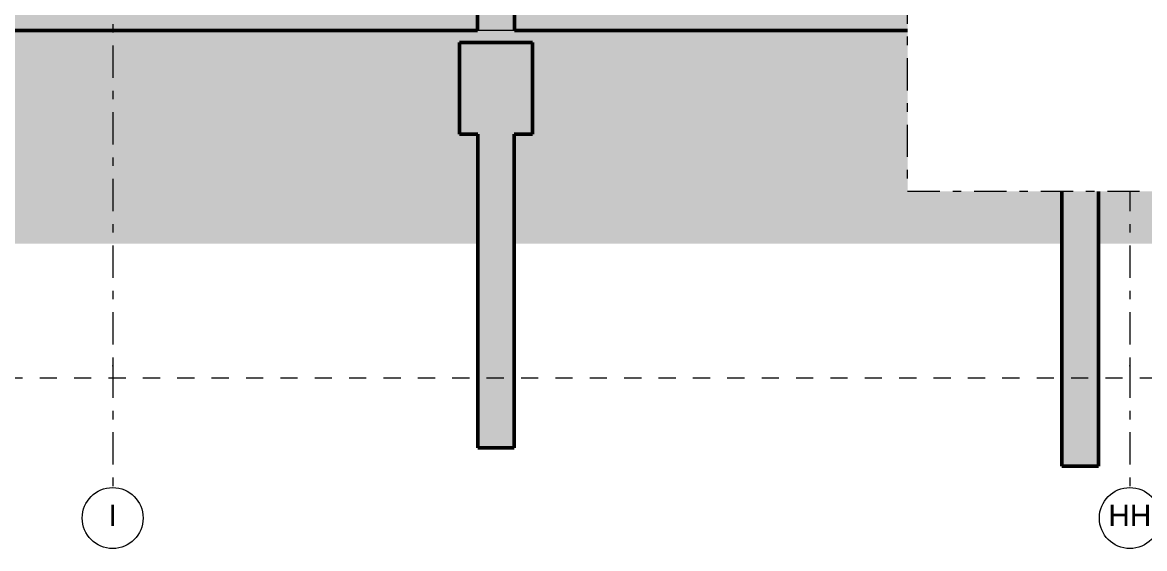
# Model space of a CAD drawing. Header units: millimetres. Extents: x -46868 to 156519, y -87156 to 18123.
# Drawn here: x 134022 to 143234, y -87156 to -82841 of the extents above; entities that cross this region are included whole.
import ezdxf
from ezdxf.enums import TextEntityAlignment as Align

# ---------------------------------------------------------------- set-up
doc = ezdxf.new("R2010")
doc.units = ezdxf.units.MM
doc.header["$MEASUREMENT"] = 0
for name, pattern in [('Dashed', [2822.222233, 1411.111116, -1411.111116]), ('Double Dashed', [546.805537, 264.583325, -105.833328, 70.555556, -105.833328]), ('Wipeout_Contour', [1000, 0, -1000])]:
    doc.linetypes.add(name, pattern=pattern)
for name, color, linetype, lineweight, true_color in [('0_Pen_No__105', 7, 'Continuous', 15, 0xa6a6a6), ('A-230-M_FLOOR.IFC Import_Pen_No__29', 7, 'Continuous', 50, 0x2a2a2a), ('HATCHING_Pen_No__145', 7, 'Continuous', 0, 0xa6a6a6), ('New_A-15-MG_Structural_Grid_Phase_2_Pen_No__222', 7, 'Continuous', 13, 0x65af33), ('S-160-M_FOUND.IFC Import_Pen_No__104', 7, 'Continuous', 15, 0xa6a6a6), ('S-160-M_FOUND.IFC Import_Pen_No__24', 7, 'Continuous', 50, 0x2a2a2a)]:
    doc.layers.add(name, color=color, linetype=linetype, lineweight=lineweight, true_color=true_color)
for name, color, linetype in [('A-230-M_FLOOR.IFC Import', 7, 'Continuous'), ('A-95-P_Drawing', 7, 'Continuous'), ('New_A-15-MG_Structural_Grid_Phase_2', 7, 'Continuous'), ('S-160-M_FOUND.IFC Import', 7, 'Continuous'), ('S-280-M_STRUCT_FRAME.IFC Import', 7, 'Continuous')]:
    doc.layers.add(name, color=color, linetype=linetype)
for name, color, linetype, lineweight in [('A-230-M_FLOOR.IFC Import_Pen_No__160', 5, 'Continuous', 200), ('A-230-M_FLOOR.IFC Import_Pen_No__89', 8, 'Continuous', 20), ('A-95-P_Drawing_Pen_No__1', 7, 'Continuous', 13), ('S-160-M_FOUND.IFC Import_Pen_No__1', 7, 'Continuous', 13), ('S-160-M_FOUND.IFC Import_Pen_No__4', 7, 'Continuous', 20), ('S-280-M_STRUCT_FRAME.IFC Import_Pen_No__90', 8, 'Continuous', 20)]:
    doc.layers.add(name, color=color, linetype=linetype, lineweight=lineweight)
doc.styles.add('GENERATED_STYLE_1', font='')
doc.styles.get('GENERATED_STYLE_1').set_extended_font_data('Swis721 BT')

# ---------------------------------------------------------------- blocks, each defined once
blk = doc.blocks.new('Section Elem_70_1', base_point=(84174.4, -82656))
at = {"layer": 'S-160-M_FOUND.IFC Import_Pen_No__104', "linetype": 'Continuous', "lineweight": 0, "true_color": 0x535353}
blk.add_hatch(color=251, dxfattribs=at).paths.add_polyline_path([(142405.1, -83156), (142405.1, -83906), (142555.1, -83906), (142555.1, -83831), (142855.1, -83831), (142855.1, -83906), (143455.1, -83906), (143455.1, -83831), (143755.1, -83831), (143755.1, -83906), (143905.1, -83906), (143905.1, -83156)])
at = {"layer": 'S-160-M_FOUND.IFC Import_Pen_No__24', "linetype": 'Continuous'}
for p, q in [((142405.1, -83156), (142405.1, -83906)), ((143905.1, -83156), (142405.1, -83156)), ((143905.1, -83156), (143905.1, -83906)), ((142555.1, -83906), (142405.1, -83906)), ((143455.1, -83906), (142855.1, -83906)), ((143905.1, -83906), (143755.1, -83906))]:
    blk.add_line(p, q, dxfattribs=at)
blk = doc.blocks.new('Section Elem_71_1', base_point=(84174.4, -82656))
at = {"layer": 'S-160-M_FOUND.IFC Import_Pen_No__104', "linetype": 'Continuous', "lineweight": 0, "true_color": 0x535353}
blk.add_hatch(color=251, dxfattribs=at).paths.add_polyline_path([(142555.1, -86481), (142855.1, -86481), (142855.1, -83831), (142555.1, -83831)])
at = {"layer": 'S-160-M_FOUND.IFC Import_Pen_No__24', "linetype": 'Continuous'}
for p, q in [((142555.1, -83906), (142555.1, -86481)), ((142855.1, -83906), (142855.1, -86481)), ((142855.1, -86481), (142555.1, -86481))]:
    blk.add_line(p, q, dxfattribs=at)
blk = doc.blocks.new('Section Elem_72_1', base_point=(84174.4, -82656))
at = {"layer": 'S-160-M_FOUND.IFC Import_Pen_No__24', "linetype": 'Continuous'}
for p in [(137609.9, -83006), (137759.9, -83756)]:
    blk.add_line(p, (137609.9, -83756), dxfattribs=at)
at = {"color": 254, "linetype": 'Wipeout_Contour', "lineweight": 0, "ltscale": 645656.09238}
blk.add_wipeout([(138210, -83006), (138209.9, -83006), (138209.9, -83756), (138210, -83756)], dxfattribs=at).dxf.layer = 'S-160-M_FOUND.IFC Import'
at = {"layer": 'S-160-M_FOUND.IFC Import_Pen_No__104', "linetype": 'Continuous', "lineweight": 0, "true_color": 0x535353}
blk.add_hatch(color=251, dxfattribs=at).paths.add_polyline_path([(138209.9, -83006), (137609.9, -83006), (137609.9, -83756), (137759.9, -83756), (137759.9, -83681), (138059.9, -83681), (138059.9, -83756), (138209.9, -83756)])
at = {"layer": 'S-160-M_FOUND.IFC Import_Pen_No__24', "linetype": 'Continuous'}
for p, q in [((138209.9, -83006), (137609.9, -83006)), ((138209.9, -83006), (138209.9, -83756)), ((138209.9, -83756), (138059.9, -83756))]:
    blk.add_line(p, q, dxfattribs=at)
at = {"layer": 'S-160-M_FOUND.IFC Import_Pen_No__4', "linetype": 'Continuous'}
for p, q in [((138209.9, -83006), (138210, -83006)), ((138210, -83756), (138210, -83006)), ((138210, -83756), (138209.9, -83756))]:
    blk.add_line(p, q, dxfattribs=at)
blk = doc.blocks.new('Section Elem_73_1', base_point=(84174.4, -82656))
at = {"layer": 'S-160-M_FOUND.IFC Import_Pen_No__104', "linetype": 'Continuous', "lineweight": 0, "true_color": 0x535353}
blk.add_hatch(color=251, dxfattribs=at).paths.add_polyline_path([(137759.9, -86331), (138059.9, -86331), (138059.9, -83681), (137759.9, -83681)])
at = {"layer": 'S-160-M_FOUND.IFC Import_Pen_No__1', "linetype": 'Continuous'}
for q in [(138059.9, -83756), (138059.9, -86331)]:
    blk.add_line((138059.9, -86331), q, dxfattribs=at)
at = {"layer": 'S-160-M_FOUND.IFC Import_Pen_No__24', "linetype": 'Continuous'}
for p, q in [((137759.9, -83756), (137759.9, -86331)), ((138059.9, -83756), (138059.9, -86331)), ((138059.9, -86331), (137759.9, -86331))]:
    blk.add_line(p, q, dxfattribs=at)
blk = doc.blocks.new('Section Elem_77_1', base_point=(84174.4, -82656))
at = {"layer": 'S-160-M_FOUND.IFC Import_Pen_No__1', "linetype": 'Continuous'}
blk.add_line((142861.7, -83156), (142861.7, -82906), dxfattribs=at)
at = {"color": 254, "linetype": 'Wipeout_Contour', "lineweight": 0, "ltscale": 662833.057824}
blk.add_wipeout([(143337, -83156), (143617.8, -83156), (143617.8, -82656), (143337.1, -82656)], dxfattribs=at).dxf.layer = 'S-160-M_FOUND.IFC Import'
at = {"layer": 'S-160-M_FOUND.IFC Import_Pen_No__1', "linetype": 'Continuous'}
for p in [(143398.4, -82656), (143617.8, -83156)]:
    blk.add_line(p, (143617.8, -82656), dxfattribs=at)
blk = doc.blocks.new('Section Elem_81_1', base_point=(84174.4, -82656))
at = {"color": 254, "linetype": 'Wipeout_Contour', "lineweight": 0, "ltscale": 643389.281213}
blk.add_wipeout([(137758.3, -82656), (137758.3, -82906), (138061.5, -82906), (138061.5, -82656)], dxfattribs=at).dxf.layer = 'A-230-M_FLOOR.IFC Import'
at = {"color": 254, "linetype": 'Wipeout_Contour', "lineweight": 0, "ltscale": 660548.505986}
blk.add_wipeout([(142883.5, -82906), (142896.5, -82906), (142896.5, -82656), (142883.5, -82656)], dxfattribs=at).dxf.layer = 'A-230-M_FLOOR.IFC Import'
at = {"layer": 'A-230-M_FLOOR.IFC Import_Pen_No__160', "linetype": 'Continuous', "lineweight": 0, "true_color": 0x00007f}
for points in [[(122774.5, -82906), (137758.3, -82906), (137758.3, -82656), (122774.5, -82656)], [(142883.5, -82906), (142883.5, -82656), (138061.5, -82656), (138061.5, -82906)]]:
    blk.add_hatch(color=176, dxfattribs=at).paths.add_polyline_path(points)
at = {"layer": 'A-230-M_FLOOR.IFC Import_Pen_No__29', "linetype": 'Continuous'}
for p, q in [((137758.3, -82656), (137758.3, -82906)), ((138061.5, -82656), (138061.5, -82906)), ((142883.5, -82656), (142883.5, -82906)), ((137758.3, -82906), (125648, -82906)), ((142883.5, -82906), (138061.5, -82906))]:
    blk.add_line(p, q, dxfattribs=at)
at = {"layer": 'A-230-M_FLOOR.IFC Import_Pen_No__89', "linetype": 'Continuous'}
for p, q in [((142896.5, -82656), (142896.5, -82906)), ((138061.5, -82906), (137758.3, -82906)), ((142896.5, -82906), (142883.5, -82906))]:
    blk.add_line(p, q, dxfattribs=at)
blk = doc.blocks.new('Section Elem_82_1', base_point=(84174.4, -82656))
at = {"layer": 'S-280-M_STRUCT_FRAME.IFC Import_Pen_No__90', "linetype": 'Continuous'}
blk.add_line((143611.8, -82656), (143595.5, -82656), dxfattribs=at)
at = {"color": 254, "linetype": 'Wipeout_Contour', "lineweight": 0, "ltscale": 991949.082685}
blk.add_wipeout([(142869.3, -83156), (143337, -83156), (143337.1, -82656), (142896.5, -82656), (142896.5, -82906), (142869.3, -82906)], dxfattribs=at).dxf.layer = 'S-280-M_STRUCT_FRAME.IFC Import'
at = {"layer": 'S-280-M_STRUCT_FRAME.IFC Import_Pen_No__90', "linetype": 'Continuous'}
for p, q in [((142867.8, -82656), (142839.5, -82656)), ((142896.5, -82656), (143032.5, -82656)), ((143174.3, -82656), (143297.8, -82656))]:
    blk.add_line(p, q, dxfattribs=at)
at = {"color": 254, "linetype": 'Wipeout_Contour', "lineweight": 0, "ltscale": 660927.109265}
blk.add_wipeout([(142869.3, -82906), (142839.5, -82906), (142839.5, -83156), (142869.3, -83156)], dxfattribs=at).dxf.layer = 'S-280-M_STRUCT_FRAME.IFC Import'
at = {"layer": 'S-280-M_STRUCT_FRAME.IFC Import_Pen_No__90', "linetype": 'Continuous'}
for p, q in [((142869.3, -83156), (142869.3, -82906)), ((142867.8, -83156), (142839.5, -83156))]:
    blk.add_line(p, q, dxfattribs=at)
blk = doc.blocks.new('Standard grid marker[2]_1', base_point=(134762.7, -61251.4))
at = {"layer": 'New_A-15-MG_Structural_Grid_Phase_2_Pen_No__222', "linetype": 'Double Dashed'}
for p, q in [((134762.7, -62251.4), (134762.7, -85656)), ((134762.7, -85656), (134762.7, -86656))]:
    blk.add_line(p, q, dxfattribs=at)
at = {"layer": 'New_A-15-MG_Structural_Grid_Phase_2_Pen_No__222', "linetype": 'Continuous'}
blk.add_circle((134762.7, -86906), 250, dxfattribs=at)
at = {"layer": 'New_A-15-MG_Structural_Grid_Phase_2_Pen_No__222', "linetype": 'Double Dashed'}
blk.add_point((134762.7, -85656), dxfattribs=at)
blk.add_point((134762.7, -85656), dxfattribs=at)
at = {"layer": 'New_A-15-MG_Structural_Grid_Phase_2_Pen_No__222', "style": 'GENERATED_STYLE_1'}
for tag, p in [('AC_MarkerText_1_0', (134762.7, -60979.7)), ('AC_MarkerText_1_1', (134762.7, -86884.3))]:
    blk.add_attdef(tag, text='', height=175, rotation=360, dxfattribs=at).set_placement(p, align=Align.MIDDLE_CENTER)
blk = doc.blocks.new('Standard grid marker[3]_1', base_point=(143112.9, -61251.4))
at = {"layer": 'New_A-15-MG_Structural_Grid_Phase_2_Pen_No__222', "linetype": 'Double Dashed'}
for p, q in [((143112.9, -62251.4), (143112.9, -85656)), ((143112.9, -85656), (143112.9, -86656))]:
    blk.add_line(p, q, dxfattribs=at)
at = {"layer": 'New_A-15-MG_Structural_Grid_Phase_2_Pen_No__222', "linetype": 'Continuous'}
blk.add_circle((143112.9, -86906), 250, dxfattribs=at)
at = {"layer": 'New_A-15-MG_Structural_Grid_Phase_2_Pen_No__222', "linetype": 'Double Dashed'}
blk.add_point((143112.9, -85656), dxfattribs=at)
blk.add_point((143112.9, -85656), dxfattribs=at)
at = {"layer": 'New_A-15-MG_Structural_Grid_Phase_2_Pen_No__222', "style": 'GENERATED_STYLE_1'}
for tag, p in [('AC_MarkerText_1_0', (143112.9, -60979.7)), ('AC_MarkerText_1_1', (143112.9, -86884.3))]:
    blk.add_attdef(tag, text='', height=175, rotation=360, dxfattribs=at).set_placement(p, align=Align.MIDDLE_CENTER)
blk = doc.blocks.new('S-21 Building Section_STORY_MARKER', base_point=(84174.4, -82656))
at = {"layer": '0_Pen_No__105', "linetype": 'Dashed', "ltscale": 0.1}
blk.add_line((120335, -85756), (144760.3, -85756), dxfattribs=at)

msp = doc.modelspace()

# ---------------------------------------------------------------- block references
at = {"layer": 'S-160-M_FOUND.IFC Import', "lineweight": 0}
for name in ['Section Elem_72_1', 'Section Elem_70_1', 'Section Elem_71_1']:
    msp.add_blockref(name, (84174.4, -82656), dxfattribs=at)

# ---------------------------------------------------------------- next in the draw order: block references
for name in ['Section Elem_77_1', 'Section Elem_73_1']:
    msp.add_blockref(name, (84174.4, -82656), dxfattribs=at)

# ---------------------------------------------------------------- next in the draw order: block references
at = {"layer": 'A-230-M_FLOOR.IFC Import', "lineweight": 0}
msp.add_blockref('Section Elem_81_1', (84174.4, -82656), dxfattribs=at)

# ---------------------------------------------------------------- next in the draw order: block references
at = {"layer": 'New_A-15-MG_Structural_Grid_Phase_2', "color": 8, "linetype": 'Continuous', "lineweight": 15}
ref = msp.add_blockref('Standard grid marker[2]_1', (134762.7, -61251.4), dxfattribs=at)
ref.add_attrib('AC_MarkerText_1_1', 'I', dxfattribs={"layer": 'New_A-15-MG_Structural_Grid_Phase_2_Pen_No__222', "color": 85, "true_color": 0x65af33, "height": 175, "rotation": 360, "style": 'GENERATED_STYLE_1'}).set_placement((134762.7, -86884.3), align=Align.MIDDLE_CENTER)
at = {"layer": 'S-280-M_STRUCT_FRAME.IFC Import', "lineweight": 0}
msp.add_blockref('Section Elem_82_1', (84174.4, -82656), dxfattribs=at)

# ---------------------------------------------------------------- next in the draw order: hatches: boundary and pattern name
at = {"layer": 'HATCHING_Pen_No__145', "linetype": 'Continuous'}
msp.add_hatch(color=256, dxfattribs=at).paths.add_polyline_path([(144955.5, -82656), (120011.8, -82656), (120011.8, -84656.4), (144955.5, -84656.4)])

# ---------------------------------------------------------------- next in the draw order: block references
at = {"layer": 'New_A-15-MG_Structural_Grid_Phase_2', "color": 8, "linetype": 'Continuous', "lineweight": 15}
ref = msp.add_blockref('Standard grid marker[3]_1', (143112.9, -61251.4), dxfattribs=at)
ref.add_attrib('AC_MarkerText_1_1', 'HH', dxfattribs={"layer": 'New_A-15-MG_Structural_Grid_Phase_2_Pen_No__222', "color": 85, "true_color": 0x65af33, "height": 175, "rotation": 360, "style": 'GENERATED_STYLE_1'}).set_placement((143112.9, -86884.3), align=Align.MIDDLE_CENTER)

# ---------------------------------------------------------------- next in the draw order: wipeouts: each hides what was drawn before it
at = {"color": 254, "linetype": 'Wipeout_Contour', "lineweight": 0, "ltscale": 648606.176649}
msp.add_wipeout([(141288.8, -67911.7), (144746.5, -67911.7), (144746.5, -84226.6), (141288.8, -84226.6)], dxfattribs=at).dxf.layer = 'A-95-P_Drawing'

# ---------------------------------------------------------------- next in the draw order: linework, layer by layer
at = {"layer": 'A-95-P_Drawing_Pen_No__1', "linetype": 'Double Dashed', "flags": 128}
msp.add_lwpolyline([(141288.8, -67911.7), (144746.5, -67911.7), (144746.5, -84226.6), (141288.8, -84226.6)], close=True, dxfattribs=at)

# ---------------------------------------------------------------- next in the draw order: block references
at = {"linetype": 'Continuous', "lineweight": 0}
msp.add_blockref('S-21 Building Section_STORY_MARKER', (84174.4, -82656), dxfattribs=at)

doc.saveas('drawing.dxf')
